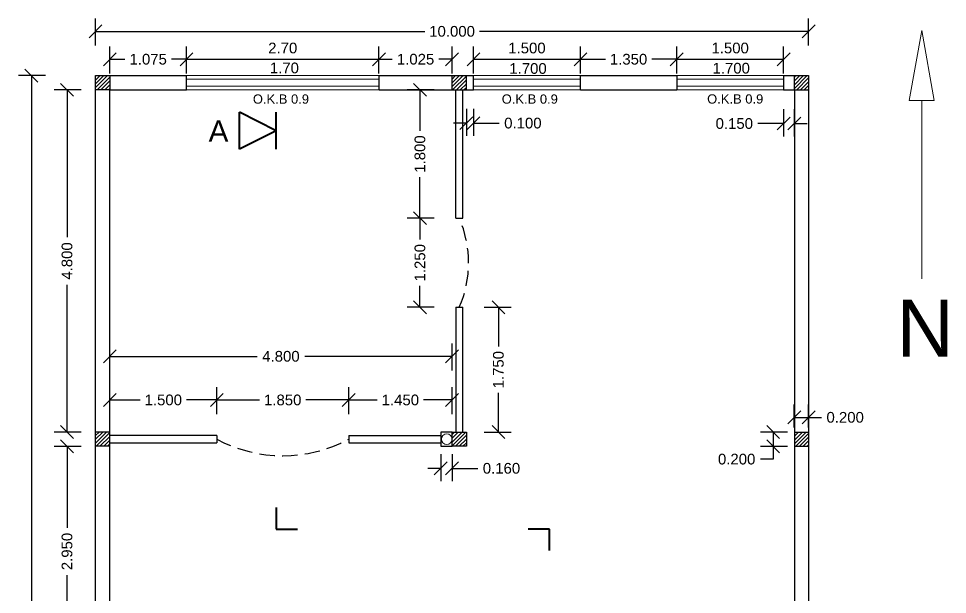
# Model space of a CAD drawing. Header units: inches. Extents: x 18.6 to 32.8, y 31.6 to 50.8.
# Drawn here: x 19.03 to 32.05, y 42.75 to 50.83 of the extents above; entities that cross this region are included whole.
import ezdxf

# ---------------------------------------------------------------- set-up
doc = ezdxf.new("R2010")
doc.units = ezdxf.units.IN
doc.header["$LTSCALE"] = 0.85
doc.header["$MEASUREMENT"] = 0
doc.linetypes.add('DASHED2', pattern=[0.375, 0.25, -0.125])
doc.styles.get("Standard").update_dxf_attribs({"font": 'arial.ttf'})
doc.dimstyles.get("Standard").update_dxf_attribs({"dimtxt": 0.15, "dimasz": 0.18, "dimexe": 0.18, "dimexo": 0.065, "dimgap": 0.08, "dimtad": 0, "dimtoh": 1, "dimdec": 3, "dimzin": 0, "dimdsep": 46, "dimtxsty": 'Standard', "dimblk": 'OBLIQUE', "dimcen": 0.09, "dimclrd": 3, "dimclre": 256, "dimadec": 0, "dimazin": 0, "dimtfac": 1, "dimtdec": 3, "dimtofl": 0, "dimtmove": 0, "dimatfit": 3, "dimldrblk": 'OBLIQUE', "dimfxl": 0.2, "dimfxlon": 1, "dimtolj": 1, "dimtzin": 0, "dimarcsym": 0})

# ---------------------------------------------------------------- blocks, each defined once
blk = doc.blocks.new('_Oblique')
at = {"color": 0, "linetype": 'ByBlock', "lineweight": -2}
blk.add_line((-0.5, -0.5), (0.5, 0.5), dxfattribs=at)
blk = doc.blocks.new('*D2')
at = {"lineweight": -2, "transparency": 16777216}
for p, q in [((21.382, 50.057), (21.382, 50.437)), ((24.082, 50.057), (24.082, 50.437))]:
    blk.add_line(p, q, dxfattribs=at)
at = {"color": 3, "lineweight": -2, "transparency": 16777216}
blk.add_line((21.382, 50.257), (24.082, 50.257), dxfattribs=at)
at = {"layer": 'Defpoints', "color": 0, "lineweight": 9, "transparency": 16777216}
for p in [(24.082, 50.257), (21.382, 49.757), (24.082, 49.757)]:
    blk.add_point(p, dxfattribs=at)
at = {"color": 3, "lineweight": -2, "transparency": 16777216, "xscale": 0.18, "yscale": 0.18, "zscale": 0.18, "rotation": 180}
blk.add_blockref('_Oblique', (21.382, 50.257), dxfattribs=at)
at = {"color": 3, "lineweight": -2, "transparency": 16777216, "xscale": 0.18, "yscale": 0.18, "zscale": 0.18}
blk.add_blockref('_Oblique', (24.082, 50.257), dxfattribs=at)
at = {"color": 0, "lineweight": 9, "transparency": 16777216, "insert": (22.732, 50.414), "char_height": 0.15, "attachment_point": 5}
blk.add_mtext('\\A1;2.70', dxfattribs=at)
blk = doc.blocks.new('*D3')
at = {"lineweight": -2, "transparency": 16777216}
for p, q in [((25.407, 50.057), (25.407, 50.437)), ((26.907, 50.057), (26.907, 50.437))]:
    blk.add_line(p, q, dxfattribs=at)
at = {"color": 3, "lineweight": -2, "transparency": 16777216}
blk.add_line((25.407, 50.257), (26.907, 50.257), dxfattribs=at)
at = {"layer": 'Defpoints', "color": 0, "lineweight": 9, "transparency": 16777216}
for p in [(26.907, 50.257), (25.407, 49.757), (26.907, 49.757)]:
    blk.add_point(p, dxfattribs=at)
at = {"color": 3, "lineweight": -2, "transparency": 16777216, "xscale": 0.18, "yscale": 0.18, "zscale": 0.18, "rotation": 180}
blk.add_blockref('_Oblique', (25.407, 50.257), dxfattribs=at)
at = {"color": 3, "lineweight": -2, "transparency": 16777216, "xscale": 0.18, "yscale": 0.18, "zscale": 0.18}
blk.add_blockref('_Oblique', (26.907, 50.257), dxfattribs=at)
at = {"color": 0, "lineweight": 9, "transparency": 16777216, "insert": (26.157, 50.414), "char_height": 0.15, "attachment_point": 5}
blk.add_mtext('\\A1;1.500', dxfattribs=at)
blk = doc.blocks.new('*D4')
at = {"lineweight": -2, "transparency": 16777216}
for p, q in [((28.257, 50.057), (28.257, 50.437)), ((29.757, 50.057), (29.757, 50.437))]:
    blk.add_line(p, q, dxfattribs=at)
at = {"color": 3, "lineweight": -2, "transparency": 16777216}
blk.add_line((28.257, 50.257), (29.757, 50.257), dxfattribs=at)
at = {"layer": 'Defpoints', "color": 0, "lineweight": 9, "transparency": 16777216}
for p in [(29.757, 50.257), (28.257, 49.757), (29.757, 49.757)]:
    blk.add_point(p, dxfattribs=at)
at = {"color": 3, "lineweight": -2, "transparency": 16777216, "xscale": 0.18, "yscale": 0.18, "zscale": 0.18, "rotation": 180}
blk.add_blockref('_Oblique', (28.257, 50.257), dxfattribs=at)
at = {"color": 3, "lineweight": -2, "transparency": 16777216, "xscale": 0.18, "yscale": 0.18, "zscale": 0.18}
blk.add_blockref('_Oblique', (29.757, 50.257), dxfattribs=at)
at = {"color": 0, "lineweight": 9, "transparency": 16777216, "insert": (29.007, 50.414), "char_height": 0.15, "attachment_point": 5}
blk.add_mtext('\\A1;1.500', dxfattribs=at)
blk = doc.blocks.new('*D5')
at = {"lineweight": -2, "transparency": 16777216}
for p, q in [((20.307, 50.057), (20.307, 50.437)), ((21.382, 50.057), (21.382, 50.437))]:
    blk.add_line(p, q, dxfattribs=at)
at = {"color": 3, "lineweight": -2, "transparency": 16777216}
for p, q in [((20.307, 50.257), (20.518, 50.257)), ((21.382, 50.257), (21.171, 50.257))]:
    blk.add_line(p, q, dxfattribs=at)
at = {"layer": 'Defpoints', "color": 0, "lineweight": 9, "transparency": 16777216}
for p in [(21.382, 50.257), (20.307, 49.757), (21.382, 49.757)]:
    blk.add_point(p, dxfattribs=at)
at = {"color": 3, "lineweight": -2, "transparency": 16777216, "xscale": 0.18, "yscale": 0.18, "zscale": 0.18, "rotation": 180}
blk.add_blockref('_Oblique', (20.307, 50.257), dxfattribs=at)
at = {"color": 3, "lineweight": -2, "transparency": 16777216, "xscale": 0.18, "yscale": 0.18, "zscale": 0.18}
blk.add_blockref('_Oblique', (21.382, 50.257), dxfattribs=at)
at = {"color": 0, "lineweight": 9, "transparency": 16777216, "insert": (20.845, 50.257), "char_height": 0.15, "attachment_point": 5}
blk.add_mtext('\\A1;1.075', dxfattribs=at)
blk = doc.blocks.new('*D6')
at = {"lineweight": -2, "transparency": 16777216}
for p, q in [((24.082, 50.057), (24.082, 50.437)), ((25.107, 50.057), (25.107, 50.437))]:
    blk.add_line(p, q, dxfattribs=at)
at = {"color": 3, "lineweight": -2, "transparency": 16777216}
for p, q in [((24.082, 50.257), (24.268, 50.257)), ((25.107, 50.257), (24.921, 50.257))]:
    blk.add_line(p, q, dxfattribs=at)
at = {"layer": 'Defpoints', "color": 0, "lineweight": 9, "transparency": 16777216}
for p in [(25.107, 50.257), (24.082, 49.757), (25.107, 49.757)]:
    blk.add_point(p, dxfattribs=at)
at = {"color": 3, "lineweight": -2, "transparency": 16777216, "xscale": 0.18, "yscale": 0.18, "zscale": 0.18, "rotation": 180}
blk.add_blockref('_Oblique', (24.082, 50.257), dxfattribs=at)
at = {"color": 3, "lineweight": -2, "transparency": 16777216, "xscale": 0.18, "yscale": 0.18, "zscale": 0.18}
blk.add_blockref('_Oblique', (25.107, 50.257), dxfattribs=at)
at = {"color": 0, "lineweight": 9, "transparency": 16777216, "insert": (24.595, 50.257), "char_height": 0.15, "attachment_point": 5}
blk.add_mtext('\\A1;1.025', dxfattribs=at)
blk = doc.blocks.new('*D7')
at = {"lineweight": -2, "transparency": 16777216}
for p, q in [((26.907, 50.057), (26.907, 50.437)), ((28.257, 50.057), (28.257, 50.437))]:
    blk.add_line(p, q, dxfattribs=at)
at = {"color": 3, "lineweight": -2, "transparency": 16777216}
for p, q in [((26.907, 50.257), (27.257, 50.257)), ((28.257, 50.257), (27.908, 50.257))]:
    blk.add_line(p, q, dxfattribs=at)
at = {"layer": 'Defpoints', "color": 0, "lineweight": 9, "transparency": 16777216}
for p in [(28.257, 50.257), (26.907, 49.757), (28.257, 49.757)]:
    blk.add_point(p, dxfattribs=at)
at = {"color": 3, "lineweight": -2, "transparency": 16777216, "xscale": 0.18, "yscale": 0.18, "zscale": 0.18, "rotation": 180}
blk.add_blockref('_Oblique', (26.907, 50.257), dxfattribs=at)
at = {"color": 3, "lineweight": -2, "transparency": 16777216, "xscale": 0.18, "yscale": 0.18, "zscale": 0.18}
blk.add_blockref('_Oblique', (28.257, 50.257), dxfattribs=at)
at = {"color": 0, "lineweight": 9, "transparency": 16777216, "insert": (27.582, 50.257), "char_height": 0.15, "attachment_point": 5}
blk.add_mtext('\\A1;1.350', dxfattribs=at)
blk = doc.blocks.new('*D8')
at = {"lineweight": -2, "transparency": 16777216}
for p, q in [((25.307, 49.561), (25.307, 49.181)), ((25.407, 49.561), (25.407, 49.181))]:
    blk.add_line(p, q, dxfattribs=at)
at = {"color": 3, "lineweight": -2, "transparency": 16777216}
for p, q in [((25.307, 49.361), (25.127, 49.361)), ((25.407, 49.361), (25.767, 49.361))]:
    blk.add_line(p, q, dxfattribs=at)
at = {"layer": 'Defpoints', "color": 0, "lineweight": 9, "transparency": 16777216}
for p in [(25.307, 49.861), (25.407, 49.861), (25.407, 49.361)]:
    blk.add_point(p, dxfattribs=at)
at = {"color": 3, "lineweight": -2, "transparency": 16777216, "xscale": 0.18, "yscale": 0.18, "zscale": 0.18}
blk.add_blockref('_Oblique', (25.307, 49.361), dxfattribs=at)
at = {"color": 3, "lineweight": -2, "transparency": 16777216, "xscale": 0.18, "yscale": 0.18, "zscale": 0.18, "rotation": 180}
blk.add_blockref('_Oblique', (25.407, 49.361), dxfattribs=at)
at = {"color": 0, "lineweight": 9, "transparency": 16777216, "insert": (26.1, 49.361), "char_height": 0.15, "attachment_point": 5}
blk.add_mtext('\\A1;0.100', dxfattribs=at)
blk = doc.blocks.new('*D9')
at = {"lineweight": -2, "transparency": 16777216}
for p, q in [((29.757, 49.555), (29.757, 49.175)), ((29.907, 49.555), (29.907, 49.175))]:
    blk.add_line(p, q, dxfattribs=at)
at = {"color": 3, "lineweight": -2, "transparency": 16777216}
for p, q in [((29.757, 49.355), (29.397, 49.355)), ((29.907, 49.355), (30.087, 49.355))]:
    blk.add_line(p, q, dxfattribs=at)
at = {"layer": 'Defpoints', "color": 0, "lineweight": 9, "transparency": 16777216}
for p in [(29.757, 49.855), (29.907, 49.855), (29.757, 49.355)]:
    blk.add_point(p, dxfattribs=at)
at = {"color": 3, "lineweight": -2, "transparency": 16777216, "xscale": 0.18, "yscale": 0.18, "zscale": 0.18}
blk.add_blockref('_Oblique', (29.757, 49.355), dxfattribs=at)
at = {"color": 3, "lineweight": -2, "transparency": 16777216, "xscale": 0.18, "yscale": 0.18, "zscale": 0.18, "rotation": 180}
blk.add_blockref('_Oblique', (29.907, 49.355), dxfattribs=at)
at = {"color": 0, "lineweight": 9, "transparency": 16777216, "insert": (29.065, 49.355), "char_height": 0.15, "attachment_point": 5}
blk.add_mtext('\\A1;0.150', dxfattribs=at)
blk = doc.blocks.new('*D10')
at = {"lineweight": -2, "transparency": 16777216}
for p, q in [((20.107, 50.448), (20.107, 50.828)), ((30.107, 50.448), (30.107, 50.828))]:
    blk.add_line(p, q, dxfattribs=at)
at = {"color": 3, "lineweight": -2, "transparency": 16777216}
for p, q in [((20.107, 50.648), (24.723, 50.648)), ((30.107, 50.648), (25.491, 50.648))]:
    blk.add_line(p, q, dxfattribs=at)
at = {"layer": 'Defpoints', "color": 0, "lineweight": 9, "transparency": 16777216}
for p in [(30.107, 50.648), (20.107, 49.648), (30.107, 49.648)]:
    blk.add_point(p, dxfattribs=at)
at = {"color": 3, "lineweight": -2, "transparency": 16777216, "xscale": 0.18, "yscale": 0.18, "zscale": 0.18, "rotation": 180}
blk.add_blockref('_Oblique', (20.107, 50.648), dxfattribs=at)
at = {"color": 3, "lineweight": -2, "transparency": 16777216, "xscale": 0.18, "yscale": 0.18, "zscale": 0.18}
blk.add_blockref('_Oblique', (30.107, 50.648), dxfattribs=at)
at = {"color": 0, "lineweight": 9, "transparency": 16777216, "insert": (25.107, 50.648), "char_height": 0.15, "attachment_point": 5}
blk.add_mtext('\\A1;10.000', dxfattribs=at)
blk = doc.blocks.new('*D11')
at = {"lineweight": -2, "transparency": 16777216}
for p, q in [((19.407, 50.028), (19.027, 50.028)), ((19.407, 32.028), (19.027, 32.028))]:
    blk.add_line(p, q, dxfattribs=at)
at = {"color": 3, "lineweight": -2, "transparency": 16777216}
for p, q in [((19.207, 50.028), (19.207, 41.412)), ((19.207, 32.028), (19.207, 40.644))]:
    blk.add_line(p, q, dxfattribs=at)
at = {"layer": 'Defpoints', "color": 0, "lineweight": 9, "transparency": 16777216}
for p in [(20.207, 50.028), (19.207, 32.028), (20.207, 32.028)]:
    blk.add_point(p, dxfattribs=at)
at = {"color": 3, "lineweight": -2, "transparency": 16777216, "xscale": 0.18, "yscale": 0.18, "zscale": 0.18}
for p, rotation in [((19.207, 50.028), 90), ((19.207, 32.028), 270)]:
    blk.add_blockref('_Oblique', p, dxfattribs=dict(at, rotation=rotation))
at = {"color": 0, "lineweight": 9, "transparency": 16777216, "insert": (19.207, 41.028), "char_height": 0.15, "attachment_point": 5, "rotation": 90}
blk.add_mtext('\\A1;18.000', dxfattribs=at)
blk = doc.blocks.new('*D12')
at = {"lineweight": -2, "transparency": 16777216}
for p, q in [((19.907, 49.828), (19.527, 49.828)), ((19.907, 45.028), (19.527, 45.028))]:
    blk.add_line(p, q, dxfattribs=at)
at = {"color": 3, "lineweight": -2, "transparency": 16777216}
for p, q in [((19.707, 49.828), (19.707, 47.764)), ((19.707, 45.028), (19.707, 47.092))]:
    blk.add_line(p, q, dxfattribs=at)
at = {"layer": 'Defpoints', "color": 0, "lineweight": 9, "transparency": 16777216}
for p in [(20.107, 49.828), (19.707, 45.028), (20.107, 45.028)]:
    blk.add_point(p, dxfattribs=at)
at = {"color": 3, "lineweight": -2, "transparency": 16777216, "xscale": 0.18, "yscale": 0.18, "zscale": 0.18}
for p, rotation in [((19.707, 49.828), 90), ((19.707, 45.028), 270)]:
    blk.add_blockref('_Oblique', p, dxfattribs=dict(at, rotation=rotation))
at = {"color": 0, "lineweight": 9, "transparency": 16777216, "insert": (19.707, 47.428), "char_height": 0.15, "attachment_point": 5, "rotation": 90}
blk.add_mtext('\\A1;4.800', dxfattribs=at)
blk = doc.blocks.new('*D13')
at = {"lineweight": -2, "transparency": 16777216}
for p, q in [((19.907, 44.828), (19.527, 44.828)), ((19.907, 41.878), (19.527, 41.878))]:
    blk.add_line(p, q, dxfattribs=at)
at = {"color": 3, "lineweight": -2, "transparency": 16777216}
for p, q in [((19.707, 44.828), (19.707, 43.687)), ((19.707, 41.878), (19.707, 43.019))]:
    blk.add_line(p, q, dxfattribs=at)
at = {"layer": 'Defpoints', "color": 0, "lineweight": 9, "transparency": 16777216}
for p in [(20.107, 44.828), (19.707, 41.878), (20.107, 41.878)]:
    blk.add_point(p, dxfattribs=at)
at = {"color": 3, "lineweight": -2, "transparency": 16777216, "xscale": 0.18, "yscale": 0.18, "zscale": 0.18}
for p, rotation in [((19.707, 44.828), 90), ((19.707, 41.878), 270)]:
    blk.add_blockref('_Oblique', p, dxfattribs=dict(at, rotation=rotation))
at = {"color": 0, "lineweight": 9, "transparency": 16777216, "insert": (19.707, 43.353), "char_height": 0.15, "attachment_point": 5, "rotation": 90}
blk.add_mtext('\\A1;2.950', dxfattribs=at)
blk = doc.blocks.new('*D30')
at = {"lineweight": -2, "transparency": 16777216}
for p, q in [((20.307, 45.278), (20.307, 45.658)), ((21.807, 45.278), (21.807, 45.658))]:
    blk.add_line(p, q, dxfattribs=at)
at = {"color": 3, "lineweight": -2, "transparency": 16777216}
for p, q in [((20.307, 45.478), (20.732, 45.478)), ((21.807, 45.478), (21.383, 45.478))]:
    blk.add_line(p, q, dxfattribs=at)
at = {"layer": 'Defpoints', "color": 0, "lineweight": 9, "transparency": 16777216}
for p in [(21.807, 45.478), (20.307, 44.978), (21.807, 44.978)]:
    blk.add_point(p, dxfattribs=at)
at = {"color": 3, "lineweight": -2, "transparency": 16777216, "xscale": 0.18, "yscale": 0.18, "zscale": 0.18, "rotation": 180}
blk.add_blockref('_Oblique', (20.307, 45.478), dxfattribs=at)
at = {"color": 3, "lineweight": -2, "transparency": 16777216, "xscale": 0.18, "yscale": 0.18, "zscale": 0.18}
blk.add_blockref('_Oblique', (21.807, 45.478), dxfattribs=at)
at = {"color": 0, "lineweight": 9, "transparency": 16777216, "insert": (21.057, 45.478), "char_height": 0.15, "attachment_point": 5}
blk.add_mtext('\\A1;1.500', dxfattribs=at)
blk = doc.blocks.new('*D31')
at = {"lineweight": -2, "transparency": 16777216}
for p, q in [((23.657, 45.278), (23.657, 45.658)), ((25.107, 45.278), (25.107, 45.658))]:
    blk.add_line(p, q, dxfattribs=at)
at = {"color": 3, "lineweight": -2, "transparency": 16777216}
for p, q in [((23.657, 45.478), (24.057, 45.478)), ((25.107, 45.478), (24.708, 45.478))]:
    blk.add_line(p, q, dxfattribs=at)
at = {"layer": 'Defpoints', "color": 0, "lineweight": 9, "transparency": 16777216}
for p in [(25.107, 45.478), (23.657, 44.978), (25.107, 44.978)]:
    blk.add_point(p, dxfattribs=at)
at = {"color": 3, "lineweight": -2, "transparency": 16777216, "xscale": 0.18, "yscale": 0.18, "zscale": 0.18, "rotation": 180}
blk.add_blockref('_Oblique', (23.657, 45.478), dxfattribs=at)
at = {"color": 3, "lineweight": -2, "transparency": 16777216, "xscale": 0.18, "yscale": 0.18, "zscale": 0.18}
blk.add_blockref('_Oblique', (25.107, 45.478), dxfattribs=at)
at = {"color": 0, "lineweight": 9, "transparency": 16777216, "insert": (24.382, 45.478), "char_height": 0.15, "attachment_point": 5}
blk.add_mtext('\\A1;1.450', dxfattribs=at)
blk = doc.blocks.new('*D32')
at = {"lineweight": -2, "transparency": 16777216}
for p, q in [((21.807, 45.278), (21.807, 45.658)), ((23.657, 45.278), (23.657, 45.658))]:
    blk.add_line(p, q, dxfattribs=at)
at = {"color": 3, "lineweight": -2, "transparency": 16777216}
for p, q in [((21.807, 45.478), (22.407, 45.478)), ((23.657, 45.478), (23.058, 45.478))]:
    blk.add_line(p, q, dxfattribs=at)
at = {"layer": 'Defpoints', "color": 0, "lineweight": 9, "transparency": 16777216}
for p in [(23.657, 45.478), (21.807, 44.978), (23.657, 44.978)]:
    blk.add_point(p, dxfattribs=at)
at = {"color": 3, "lineweight": -2, "transparency": 16777216, "xscale": 0.18, "yscale": 0.18, "zscale": 0.18, "rotation": 180}
blk.add_blockref('_Oblique', (21.807, 45.478), dxfattribs=at)
at = {"color": 3, "lineweight": -2, "transparency": 16777216, "xscale": 0.18, "yscale": 0.18, "zscale": 0.18}
blk.add_blockref('_Oblique', (23.657, 45.478), dxfattribs=at)
at = {"color": 0, "lineweight": 9, "transparency": 16777216, "insert": (22.732, 45.478), "char_height": 0.15, "attachment_point": 5}
blk.add_mtext('\\A1;1.850', dxfattribs=at)
blk = doc.blocks.new('*D33')
at = {"lineweight": -2, "transparency": 16777216}
for p, q in [((25.557, 46.778), (25.937, 46.778)), ((25.557, 45.028), (25.937, 45.028))]:
    blk.add_line(p, q, dxfattribs=at)
at = {"color": 3, "lineweight": -2, "transparency": 16777216}
for p, q in [((25.757, 46.778), (25.757, 46.229)), ((25.757, 45.028), (25.757, 45.578))]:
    blk.add_line(p, q, dxfattribs=at)
at = {"layer": 'Defpoints', "color": 0, "lineweight": 9, "transparency": 16777216}
for p in [(25.257, 46.778), (25.757, 46.778), (25.257, 45.028)]:
    blk.add_point(p, dxfattribs=at)
at = {"color": 3, "lineweight": -2, "transparency": 16777216, "xscale": 0.18, "yscale": 0.18, "zscale": 0.18}
for p, rotation in [((25.757, 46.778), 90), ((25.757, 45.028), 270)]:
    blk.add_blockref('_Oblique', p, dxfattribs=dict(at, rotation=rotation))
at = {"color": 0, "lineweight": 9, "transparency": 16777216, "insert": (25.757, 45.903), "char_height": 0.15, "attachment_point": 5, "rotation": 90}
blk.add_mtext('\\A1;1.750', dxfattribs=at)
blk = doc.blocks.new('*D34')
at = {"lineweight": -2, "transparency": 16777216}
for p, q in [((24.857, 49.828), (24.477, 49.828)), ((24.857, 48.028), (24.477, 48.028))]:
    blk.add_line(p, q, dxfattribs=at)
at = {"color": 3, "lineweight": -2, "transparency": 16777216}
for p, q in [((24.657, 49.828), (24.657, 49.254)), ((24.657, 48.028), (24.657, 48.603))]:
    blk.add_line(p, q, dxfattribs=at)
at = {"layer": 'Defpoints', "color": 0, "lineweight": 9, "transparency": 16777216}
for p in [(25.157, 49.828), (24.657, 48.028), (25.157, 48.028)]:
    blk.add_point(p, dxfattribs=at)
at = {"color": 3, "lineweight": -2, "transparency": 16777216, "xscale": 0.18, "yscale": 0.18, "zscale": 0.18}
for p, rotation in [((24.657, 49.828), 90), ((24.657, 48.028), 270)]:
    blk.add_blockref('_Oblique', p, dxfattribs=dict(at, rotation=rotation))
at = {"color": 0, "lineweight": 9, "transparency": 16777216, "insert": (24.657, 48.928), "char_height": 0.15, "attachment_point": 5, "rotation": 90}
blk.add_mtext('\\A1;1.800', dxfattribs=at)
blk = doc.blocks.new('*D35')
at = {"lineweight": -2, "transparency": 16777216}
for p, q in [((24.857, 48.028), (24.477, 48.028)), ((24.857, 46.778), (24.477, 46.778))]:
    blk.add_line(p, q, dxfattribs=at)
at = {"color": 3, "lineweight": -2, "transparency": 16777216}
for p, q in [((24.657, 48.028), (24.657, 47.729)), ((24.657, 46.778), (24.657, 47.078))]:
    blk.add_line(p, q, dxfattribs=at)
at = {"layer": 'Defpoints', "color": 0, "lineweight": 9, "transparency": 16777216}
for p in [(25.157, 48.028), (24.657, 46.778), (25.157, 46.778)]:
    blk.add_point(p, dxfattribs=at)
at = {"color": 3, "lineweight": -2, "transparency": 16777216, "xscale": 0.18, "yscale": 0.18, "zscale": 0.18}
for p, rotation in [((24.657, 48.028), 90), ((24.657, 46.778), 270)]:
    blk.add_blockref('_Oblique', p, dxfattribs=dict(at, rotation=rotation))
at = {"color": 0, "lineweight": 9, "transparency": 16777216, "insert": (24.657, 47.403), "char_height": 0.15, "attachment_point": 5, "rotation": 90}
blk.add_mtext('\\A1;1.250', dxfattribs=at)
blk = doc.blocks.new('*D60')
at = {"lineweight": -2, "transparency": 16777216}
for p, q in [((29.907, 45.093), (29.907, 45.414)), ((30.107, 45.093), (30.107, 45.414))]:
    blk.add_line(p, q, dxfattribs=at)
at = {"color": 3, "lineweight": -2, "transparency": 16777216}
for p, q in [((29.907, 45.234), (30.107, 45.234)), ((30.107, 45.234), (30.287, 45.234))]:
    blk.add_line(p, q, dxfattribs=at)
at = {"layer": 'Defpoints', "color": 0, "lineweight": 9, "transparency": 16777216}
for p in [(30.107, 45.234), (29.907, 45.028), (30.107, 45.028)]:
    blk.add_point(p, dxfattribs=at)
at = {"color": 3, "lineweight": -2, "transparency": 16777216, "xscale": 0.18, "yscale": 0.18, "zscale": 0.18, "rotation": 180}
blk.add_blockref('_Oblique', (29.907, 45.234), dxfattribs=at)
at = {"color": 3, "lineweight": -2, "transparency": 16777216, "xscale": 0.18, "yscale": 0.18, "zscale": 0.18}
blk.add_blockref('_Oblique', (30.107, 45.234), dxfattribs=at)
at = {"color": 0, "lineweight": 9, "transparency": 16777216, "insert": (30.62, 45.234), "char_height": 0.15, "attachment_point": 5}
blk.add_mtext('\\A1;0.200', dxfattribs=at)
blk = doc.blocks.new('*D61')
at = {"lineweight": -2, "transparency": 16777216}
for p, q in [((29.811, 45.028), (29.431, 45.028)), ((29.811, 44.828), (29.431, 44.828))]:
    blk.add_line(p, q, dxfattribs=at)
at = {"color": 3, "lineweight": -2, "transparency": 16777216}
for p, q in [((29.611, 45.028), (29.611, 44.828)), ((29.611, 44.828), (29.611, 44.648)), ((29.611, 44.648), (29.431, 44.648))]:
    blk.add_line(p, q, dxfattribs=at)
at = {"layer": 'Defpoints', "color": 0, "lineweight": 9, "transparency": 16777216}
for p in [(30.107, 45.028), (29.611, 44.828), (30.107, 44.828)]:
    blk.add_point(p, dxfattribs=at)
at = {"color": 3, "lineweight": -2, "transparency": 16777216, "xscale": 0.18, "yscale": 0.18, "zscale": 0.18}
for p, rotation in [((29.611, 45.028), 90), ((29.611, 44.828), 270)]:
    blk.add_blockref('_Oblique', p, dxfattribs=dict(at, rotation=rotation))
at = {"color": 0, "lineweight": 9, "transparency": 16777216, "insert": (29.098, 44.648), "char_height": 0.15, "attachment_point": 5}
blk.add_mtext('\\A1;0.200', dxfattribs=at)
blk = doc.blocks.new('*D64')
at = {"lineweight": -2, "transparency": 16777216}
for p, q in [((20.307, 45.89), (20.307, 46.27)), ((25.107, 45.89), (25.107, 46.27))]:
    blk.add_line(p, q, dxfattribs=at)
at = {"color": 3, "lineweight": -2, "transparency": 16777216}
for p, q in [((20.307, 46.09), (22.372, 46.09)), ((25.107, 46.09), (23.043, 46.09))]:
    blk.add_line(p, q, dxfattribs=at)
at = {"layer": 'Defpoints', "color": 0, "lineweight": 9, "transparency": 16777216}
for p in [(25.107, 46.09), (20.307, 44.978), (25.107, 44.978)]:
    blk.add_point(p, dxfattribs=at)
at = {"color": 3, "lineweight": -2, "transparency": 16777216, "xscale": 0.18, "yscale": 0.18, "zscale": 0.18, "rotation": 180}
blk.add_blockref('_Oblique', (20.307, 46.09), dxfattribs=at)
at = {"color": 3, "lineweight": -2, "transparency": 16777216, "xscale": 0.18, "yscale": 0.18, "zscale": 0.18}
blk.add_blockref('_Oblique', (25.107, 46.09), dxfattribs=at)
at = {"color": 0, "lineweight": 9, "transparency": 16777216, "insert": (22.707, 46.09), "char_height": 0.15, "attachment_point": 5}
blk.add_mtext('\\A1;4.800', dxfattribs=at)
blk = doc.blocks.new('*D71')
at = {"lineweight": -2, "transparency": 16777216}
for p, q in [((24.947, 44.719), (24.947, 44.339)), ((25.107, 44.719), (25.107, 44.339))]:
    blk.add_line(p, q, dxfattribs=at)
at = {"color": 3, "lineweight": -2, "transparency": 16777216}
for p, q in [((24.947, 44.519), (24.767, 44.519)), ((25.107, 44.519), (25.467, 44.519))]:
    blk.add_line(p, q, dxfattribs=at)
at = {"layer": 'Defpoints', "color": 0, "lineweight": 9, "transparency": 16777216}
for p in [(24.947, 44.828), (25.107, 44.828), (25.107, 44.519)]:
    blk.add_point(p, dxfattribs=at)
at = {"color": 3, "lineweight": -2, "transparency": 16777216, "xscale": 0.18, "yscale": 0.18, "zscale": 0.18}
blk.add_blockref('_Oblique', (24.947, 44.519), dxfattribs=at)
at = {"color": 3, "lineweight": -2, "transparency": 16777216, "xscale": 0.18, "yscale": 0.18, "zscale": 0.18, "rotation": 180}
blk.add_blockref('_Oblique', (25.107, 44.519), dxfattribs=at)
at = {"color": 0, "lineweight": 9, "transparency": 16777216, "insert": (25.8, 44.519), "char_height": 0.15, "attachment_point": 5}
blk.add_mtext('\\A1;0.160', dxfattribs=at)

msp = doc.modelspace()

# ---------------------------------------------------------------- hatches: boundary and pattern name
at = {"lineweight": 30}
h = msp.add_hatch(dxfattribs=at)
h.set_pattern_fill('ANSI31', color=256, scale=0.3)
h.paths.add_polyline_path([(20.3074, 50.0283), (20.1074, 50.0283), (20.1074, 49.8283), (20.3074, 49.8283)])
h = msp.add_hatch(dxfattribs=at)
h.set_pattern_fill('ANSI31', color=256, scale=0.3)
h.paths.add_polyline_path([(25.3074, 50.0283), (25.1074, 50.0283), (25.1074, 49.8283), (25.1574, 49.8283), (25.2574, 49.8283), (25.3074, 49.8283)])
h = msp.add_hatch(dxfattribs=at)
h.set_pattern_fill('ANSI31', color=256, scale=0.3)
h.paths.add_polyline_path([(30.1074, 50.0283), (29.9074, 50.0283), (29.9074, 49.8283), (30.1074, 49.8283)])
h = msp.add_hatch(dxfattribs=at)
h.set_pattern_fill('ANSI31', color=256, scale=0.3)
h.paths.add_polyline_path([(20.3074, 44.9783), (20.3074, 45.0283), (20.1074, 45.0283), (20.1074, 44.8283), (20.3074, 44.8283), (20.3074, 44.8783)])
h = msp.add_hatch(dxfattribs=at)
h.set_pattern_fill('ANSI31', color=256, scale=0.3)
h.paths.add_polyline_path([(25.1074, 45.0283), (25.1074, 44.8283), (25.3074, 44.8283), (25.3074, 45.0283)])
h = msp.add_hatch(dxfattribs=at)
h.set_pattern_fill('ANSI31', color=256, scale=0.3)
h.paths.add_polyline_path([(30.1074, 45.0283), (29.9074, 45.0283), (29.9074, 44.8283), (30.1074, 44.8283)])

# ---------------------------------------------------------------- linework, layer by layer
at = {"lineweight": 15}
for p, q in [((31.6934, 50.6613), (31.5198, 49.6765)), ((31.6934, 50.6613), (31.8671, 49.6765)), ((31.5198, 49.6765), (31.8671, 49.6765)), ((31.6934, 47.1776), (31.6934, 49.6765))]:
    msp.add_line(p, q, dxfattribs=at)
at = {"lineweight": 30}
for p, q in [((20.3074, 50.0283), (20.3074, 49.8283)), ((21.3824, 49.8283), (21.3824, 50.0283)), ((24.0824, 49.8283), (24.0824, 50.0283)), ((25.1074, 49.8283), (25.1074, 50.0283)), ((25.3074, 49.8283), (25.3074, 50.0283)), ((25.4074, 49.8283), (25.4074, 50.0283)), ((26.9074, 49.8283), (26.9074, 50.0283)), ((28.2574, 50.0283), (28.2574, 49.8283)), ((29.7574, 50.0283), (29.7574, 49.8283)), ((29.9074, 49.8283), (29.9074, 50.0283)), ((20.3074, 49.8283), (20.1074, 49.8283)), ((20.3074, 49.8283), (21.3824, 49.8283)), ((24.0824, 49.8283), (25.1574, 49.8283)), ((25.1574, 48.0283), (25.1574, 49.8283)), ((25.1574, 49.8283), (25.2574, 49.8283)), ((25.2574, 48.0283), (25.2574, 49.8283)), ((29.9074, 49.8283), (30.1074, 49.8283)), ((25.1574, 48.0283), (25.2574, 48.0283)), ((25.1574, 46.7783), (25.2574, 46.7783)), ((25.1574, 46.7783), (25.1574, 45.0283)), ((25.2574, 45.0283), (25.2574, 46.7783)), ((20.3074, 45.0283), (20.1074, 45.0283)), ((21.8074, 44.9783), (20.3074, 44.9783)), ((20.3074, 44.8783), (20.3074, 44.9783)), ((21.8074, 44.9783), (21.8074, 44.8783)), ((23.6574, 44.9783), (23.6574, 44.8783)), ((23.6574, 44.9783), (24.9474, 44.9783)), ((25.1074, 45.0283), (24.9474, 45.0283)), ((24.9474, 45.0283), (24.9474, 44.8283)), ((29.9074, 45.0283), (30.1074, 45.0283)), ((20.3074, 44.8283), (20.1074, 44.8283)), ((20.3074, 44.8783), (21.8074, 44.8783)), ((23.6574, 44.8783), (24.9474, 44.8783)), ((24.9474, 44.8283), (25.1074, 44.8283)), ((25.2561, 44.8783), (25.2574, 44.8783)), ((25.2574, 44.8783), (25.2574, 44.8796)), ((29.9074, 44.8283), (30.1074, 44.8283))]:
    msp.add_line(p, q, dxfattribs=at)
at = {"lineweight": 9}
for p, q in [((21.3824, 50.0283), (24.0824, 50.0283)), ((25.4074, 50.0283), (26.9074, 50.0283)), ((28.2574, 50.0283), (29.7574, 50.0283)), ((21.3824, 49.9783), (24.0824, 49.9783)), ((25.4074, 49.9783), (26.9074, 49.9783)), ((28.2574, 49.9783), (29.7574, 49.9783)), ((21.3824, 49.8783), (24.0824, 49.8783)), ((21.3824, 49.8283), (24.0824, 49.8283)), ((25.4074, 49.8783), (26.9074, 49.8783)), ((26.9074, 49.8283), (25.4074, 49.8283)), ((28.2574, 49.8783), (29.7574, 49.8783)), ((29.7574, 49.8283), (28.2574, 49.8283))]:
    msp.add_line(p, q, dxfattribs=at)
at = {"color": 242, "lineweight": 40, "true_color": 0xcd2027}
for p, q in [((22.124, 48.9955), (22.124, 49.5133)), ((22.639, 49.2544), (22.124, 49.5133)), ((22.639, 48.9955), (22.639, 49.5133)), ((22.639, 49.2544), (22.124, 48.9955)), ((22.639, 43.9683), (22.639, 43.6683)), ((22.639, 43.6683), (22.939, 43.6683)), ((26.4752, 43.6683), (26.1752, 43.6683)), ((26.4752, 43.3683), (26.4752, 43.6683))]:
    msp.add_line(p, q, dxfattribs=at)
at = {"lineweight": 30}
for points in [[(20.4574, 32.0283), (20.1074, 32.0283), (20.1074, 50.0283), (21.3824, 50.0283)], [(24.0824, 50.0283), (25.4074, 50.0283)], [(26.9074, 50.0283), (28.2574, 50.0283)], [(29.7574, 50.0283), (30.1074, 50.0283), (30.1074, 32.0283), (29.7574, 32.0283)], [(20.3074, 44.9783), (20.3074, 49.8283), (21.3824, 49.8283)], [(25.2574, 49.8283), (25.4074, 49.8283)], [(26.9074, 49.8283), (28.2574, 49.8283)], [(29.7574, 49.8283), (29.9074, 49.8283), (29.9074, 37.0283)], [(20.3074, 39.0283), (20.3074, 44.8783)]]:
    msp.add_lwpolyline(points, dxfattribs=at)
msp.add_lwpolyline([(25.3074, 44.8283), (25.1074, 44.8283), (25.1074, 45.0283), (25.3074, 45.0283)], close=True, dxfattribs=at)
at = {"lineweight": 9}
msp.add_circle((25.0324, 44.9283), 0.075, dxfattribs=at)
at = {"linetype": 'DASHED2', "lineweight": 30}
for centre, radius, start, end in [((23.7881, 47.4033), 1.5508, 336.23281, 23.76719), ((22.7324, 46.6544), 1.9583, 241.81368, 298.18632)]:
    msp.add_arc(centre, radius, start, end, dxfattribs=at)

# ---------------------------------------------------------------- texts
at = {"lineweight": 9, "attachment_point": 1}
for s, insert, char_height in [('1.70', (22.5513, 50.2104), 0.15), ('1.700', (25.91, 50.203), 0.15), ('1.700', (28.7595, 50.207), 0.15), ('O.K.B 0.9', (22.3134, 49.764), 0.13), ('O.K.B 0.9', (25.8034, 49.7639), 0.13), ('O.K.B 0.9', (28.6841, 49.7653), 0.13)]:
    msp.add_mtext_dynamic_manual_height_columns(s, width=1.241445, gutter_width=1, heights=[0], dxfattribs=dict(at, insert=insert, char_height=char_height))
at = {"color": 242, "lineweight": 40, "true_color": 0xcd2027, "insert": (21.6915, 49.3991), "char_height": 0.3, "attachment_point": 1}
msp.add_mtext_dynamic_manual_height_columns('A', width=0.189829, gutter_width=1, heights=[0], dxfattribs=at)
at = {"lineweight": 30, "insert": (31.3382, 46.8849), "char_height": 0.8, "attachment_point": 1}
msp.add_mtext_dynamic_manual_height_columns('\\pt2.4;N', width=1.086117, gutter_width=0, heights=[0.2489], dxfattribs=at)

# ---------------------------------------------------------------- dimensions: what is measured, and where the dimension line sits
at = {"lineweight": 9}
for base, p1, p2, picture, middle in [((30.1074, 50.6479), (20.1074, 49.6479), (30.1074, 49.6479), '*D10', (25.1074, 50.6479)), ((21.3824, 50.257), (20.3074, 49.757), (21.3824, 49.757), '*D5', (20.8449, 50.257)), ((25.1074, 50.257), (24.0824, 49.757), (25.1074, 49.757), '*D6', (24.5949, 50.257)), ((28.2574, 50.257), (26.9074, 49.757), (28.2574, 49.757), '*D7', (27.5824, 50.257)), ((25.4074, 49.3608), (25.3074, 49.8608), (25.4074, 49.8608), '*D8', (26.1002, 49.3608)), ((29.7574, 49.3552), (29.9074, 49.8552), (29.7574, 49.8552), '*D9', (29.0645, 49.3552)), ((25.1074, 46.0902), (20.3074, 44.9783), (25.1074, 44.9783), '*D64', (22.7074, 46.0902)), ((21.8074, 45.4783), (20.3074, 44.9783), (21.8074, 44.9783), '*D30', (21.0574, 45.4783)), ((23.6574, 45.4783), (21.8074, 44.9783), (23.6574, 44.9783), '*D32', (22.7324, 45.4783)), ((25.1074, 45.4783), (23.6574, 44.9783), (25.1074, 44.9783), '*D31', (24.3824, 45.4783)), ((30.1074, 45.2343), (29.9074, 45.0283), (30.1074, 45.0283), '*D60', (30.6202, 45.2343)), ((25.1074, 44.5192), (24.9474, 44.8283), (25.1074, 44.8283), '*D71', (25.8002, 44.5192))]:
    dim = msp.add_linear_dim(base=base, p1=p1, p2=p2, dimstyle='Standard', dxfattribs=at)
    dim.commit()
    dim.dimension.update_dxf_attribs({"geometry": picture, "text_midpoint": middle})
for base, p1, p2, override, picture, middle in [((24.0824, 50.257), (21.3824, 49.757), (24.0824, 49.757), {"dimtad": 1, "dimdec": 2}, '*D2', (22.7324, 50.4136)), ((26.9074, 50.257), (25.4074, 49.757), (26.9074, 49.757), {"dimtad": 1}, '*D3', (26.1574, 50.4136)), ((29.7574, 50.257), (28.2574, 49.757), (29.7574, 49.757), {"dimtad": 1}, '*D4', (29.0074, 50.4136))]:
    dim = msp.add_linear_dim(base=base, p1=p1, p2=p2, dimstyle='Standard', override=override, dxfattribs=at)
    dim.commit()
    dim.dimension.update_dxf_attribs({"geometry": picture, "text_midpoint": middle})
for base, p1, p2, picture, middle in [((19.2074, 32.0283), (20.2074, 50.0283), (20.2074, 32.0283), '*D11', (19.2074, 41.0283)), ((19.7074, 45.0283), (20.1074, 49.8283), (20.1074, 45.0283), '*D12', (19.7074, 47.4283)), ((24.6574, 48.0283), (25.1574, 49.8283), (25.1574, 48.0283), '*D34', (24.6574, 48.9283)), ((24.6574, 46.7783), (25.1574, 48.0283), (25.1574, 46.7783), '*D35', (24.6574, 47.4033)), ((25.7574, 46.7783), (25.2574, 45.0283), (25.2574, 46.7783), '*D33', (25.7574, 45.9033)), ((29.6112, 44.8283), (30.1074, 45.0283), (30.1074, 44.8283), '*D61', (29.0984, 44.6483)), ((19.7074, 41.8783), (20.1074, 44.8283), (20.1074, 41.8783), '*D13', (19.7074, 43.3533))]:
    dim = msp.add_linear_dim(base=base, p1=p1, p2=p2, angle=90, dimstyle='Standard', dxfattribs=at)
    dim.commit()
    dim.dimension.update_dxf_attribs({"geometry": picture, "text_midpoint": middle})

doc.saveas('drawing.dxf')
